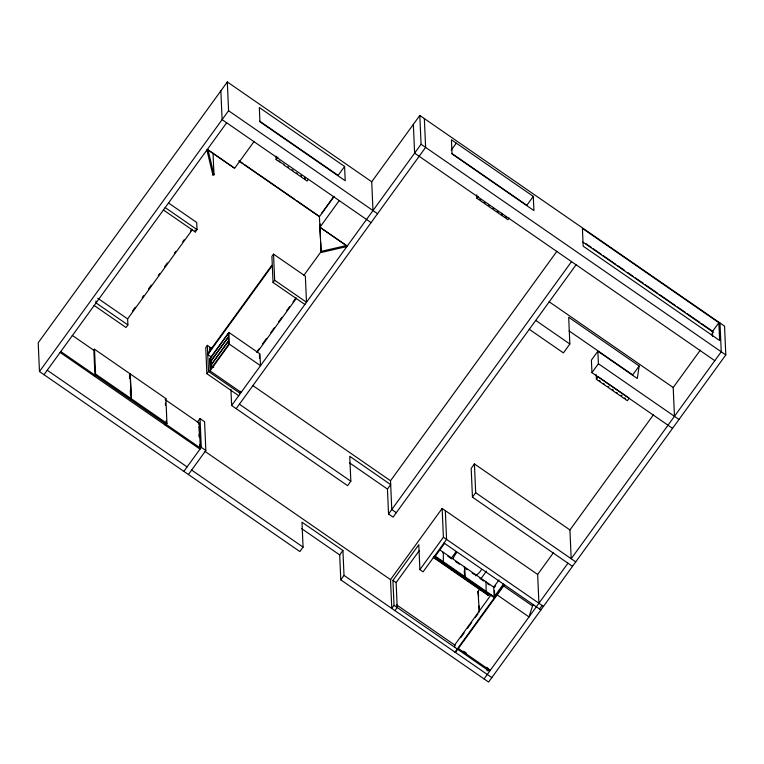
<?xml version="1.0" encoding="UTF-8"?>
<svg xmlns="http://www.w3.org/2000/svg" width="764" height="764" viewBox="0 0 764 764"><rect width="100%" height="100%" fill="white"/><g stroke="black" fill="none" stroke-linecap="round" stroke-linejoin="round"><path stroke-width="1.15" d="M529.28 329.313L563.393 352.901L569.849 344.001L568.683 317.261L639.181 365.994L637.291 378.486L597.859 351.23L591.403 360.13L591.947 372.641L672.549 428.365M533.692 604.353L532.537 605.957L528.994 616.92L497.163 594.908M489.189 593.638L489.227 594.593L487.709 595.041L433.255 557.395M371.724 181.784L227.319 81.949L38.2 342.759L39.461 371.543L299.851 551.56L303.069 547.11L301.981 522.184L342.921 550.481L344.01 575.407L340.782 579.857L488.597 682.051L725.8 354.926L724.539 326.142L419.808 115.469L371.724 181.784L372.975 210.568M39.461 371.543L228.57 110.732L227.319 81.949M44.006 374.685L226.669 122.775M94.497 349.215L93.848 350.113L94.927 374.952L130.529 399.562L131.179 398.674L130.09 373.825L94.497 349.215L95.576 374.064L94.927 374.952M253.954 141.646L234.596 168.347L207.302 149.486M132.468 311.063L135.257 307.204M142.238 297.578L143.632 295.649M148.522 288.916L151.32 285.058M158.301 275.432L159.695 273.502M164.585 266.76L167.373 262.911M174.354 253.285L175.758 251.356M182.739 241.73L184.134 239.8M190.417 231.139L191.812 229.21M94.173 305.495L126.012 327.508L127.884 324.92L127.626 318.922L192.232 229.83M163.429 209.985L195.269 231.989L197.017 229.592L196.701 222.467L168.72 203.128M94.927 376.49L95.576 375.592L60.786 351.545M308.341 179.359L307.118 181.049L304.817 179.464L305.237 178.881L304.368 178.279L303.948 178.862L301.102 176.895L301.713 176.045L300.844 175.443L300.233 176.293L296.881 173.972L297.272 173.438L296.403 172.845L296.012 173.38L292.497 170.945L292.956 170.324L292.087 169.723L291.628 170.343L288.095 167.899L288.582 167.23L287.713 166.638L287.226 167.297L283.731 164.881L284.084 164.394L279.5 161.958L279.891 161.424L279.022 160.822L278.631 161.357L276.138 159.638L277.981 157.097M129.441 374.723L130.09 373.825M130.291 373.968L131.379 398.808L130.73 399.696L166.313 424.297L166.963 423.409L165.874 398.569L130.291 373.968L129.651 374.857L129.756 377.225M165.234 399.457L165.874 398.569M212.191 348.699L207.359 345.366L205.745 347.591L206.891 373.701L238.731 395.714M273.522 254.126L274.658 280.245L306.498 302.248L305.361 276.138L273.522 254.126L271.908 256.351L272.271 264.659L207.722 353.675L207.359 345.366M206.891 373.701L208.505 371.476L207.76 354.563L272.309 265.547L273.044 282.47L304.884 304.473M344.593 166.476L345.213 180.762L259.932 121.801L259.311 107.523L344.593 166.476L338.137 175.376L259.712 121.17M228.875 332.416L229.391 344.172L260.505 365.679L259.989 353.923L228.875 332.416L209.517 359.118L210.033 370.884L241.137 392.39M210.224 358.44L228.293 333.515L228.436 336.743L210.367 361.668L210.224 358.44L212.115 359.739M210.558 361.764L228.34 337.239L228.493 340.83L210.711 365.354L210.558 361.764L212.478 363.101M210.931 365.373L228.388 341.298L228.531 344.602L211.074 368.687L210.931 365.373L213.767 367.331M321.472 213.509L333.916 196.338M333.935 196.692L319.409 216.728L239.027 161.156M273.044 282.47L274.658 280.245M210.033 370.884L229.391 344.172M339.235 200.607L319.868 227.309L347.162 246.17M197.332 422.291L200.034 418.557L204.58 421.699L205.841 450.483L188.412 474.52M303.757 275.508L321.233 251.413M198.554 424.03L199.194 423.141L165.387 399.773M256.914 351.755L258.996 348.89M262.463 344.096L266.626 338.356M270.79 332.617L274.266 327.832M278.43 322.083L281.897 317.299M286.758 310.604L289.537 306.775M293.004 301.99L295.783 298.161M256.952 352.643L296.508 298.094M199.633 448.869L200.283 447.981L199.194 423.141M183.866 471.378L201.295 447.341L200.034 418.557M576.075 264.783L393.088 517.132L388.542 513.991L387.453 489.065L390.681 484.615L349.75 456.309L350.838 481.234L347.61 485.684L231.626 405.503L421.069 144.253L419.808 115.469M236.172 408.654L425.615 147.395L424.354 118.611M451.142 150.269L456.309 143.155M509.149 218.026L507.917 219.717L505.615 218.132L506.035 217.549L505.166 216.947L504.756 217.53L501.9 215.563L502.521 214.713L501.652 214.111L501.041 214.961L497.689 212.65L498.08 212.115L497.211 211.513L496.82 212.048L493.305 209.613L493.754 208.992L492.885 208.391L492.436 209.011L488.903 206.576L489.39 205.908L488.521 205.306L488.034 205.974L484.538 203.558L484.892 203.062L484.023 202.47L483.669 202.957L480.308 200.626L480.699 200.092L479.83 199.499L479.439 200.034L476.946 198.306L478.168 196.615M533.301 196.377L533.921 210.568L452.049 153.965L451.428 139.783L533.301 196.377L526.845 205.287L451.801 153.402M396.315 512.682L391.77 509.54L390.519 480.757L556.985 251.184M340.782 579.857L339.693 554.931L342.921 550.481M388.542 513.991L571.529 261.632M538.916 603.245L537.655 574.461L442.146 508.432L390.509 579.637L391.77 608.421L394.023 605.308L392.935 580.382L418.806 544.713L419.894 569.638L423.075 571.835L446.587 539.413L445.326 510.629M719.994 323L721.254 351.784L571.186 558.742L569.934 529.958L474.415 463.92L471.187 468.37L472.448 497.154L572.503 566.334M394.95 610.627L397.204 607.514L396.124 582.579L419.188 550.768M419.894 569.638L443.397 537.216L442.146 508.432M472.448 497.154L475.676 492.704L474.415 463.92M434.917 556.736L444.591 543.385M442.948 552.849L443.33 552.315L443.368 562.581M451.323 558.226L456.165 551.551M591.947 372.641L598.403 363.74L597.859 351.23M596.397 379.316L598.241 376.776L629.211 398.187L627.378 400.728L625.076 399.142L625.496 398.56L624.627 397.958L624.207 398.541L621.361 396.573L621.972 395.723L621.103 395.122L620.492 395.972L617.14 393.651L617.532 393.126L616.663 392.524L616.271 393.059L612.757 390.624L613.215 390.003L612.346 389.401L611.888 390.022L608.354 387.577L608.841 386.909L607.972 386.317L607.485 386.985L603.99 384.559L604.343 384.072L603.474 383.471L603.121 383.967L599.759 381.637L600.151 381.102L599.282 380.501L598.89 381.035L596.397 379.316L596.197 374.666M464.187 567.537L464.579 567.003L439.577 549.717M434.324 556.326L464.617 577.269L464.579 567.003M494.356 597.83L464.751 577.364L464.713 567.098L493.725 587.153L494.155 596.894L503.447 584.068M480.957 578.711L486.487 571.08M639.181 365.994L632.726 374.895L569.075 330.898M479.076 606.005L479.334 611.945L477.997 591.451L480.05 588.624M485.703 582.407L486.085 581.872L486.124 592.138M493.725 587.153L499.045 579.838M494.318 587.564L495.645 585.74M491.166 594.678L454.675 645.007L454.781 647.385M460.663 637.692L464.12 632.926M467.578 628.161L471.732 622.431M475.189 617.665L477.949 613.855M454.991 652.131L504.039 584.479M455.439 652.446L503.848 585.682L503.39 585.367M712.611 336.361L712.401 331.614L718.857 322.714L582.407 228.379L583.19 246.189L719.64 340.515L718.857 322.714M537.655 574.461L553.566 552.525M569.934 529.958L653.516 414.69M674.459 416.323L673.199 387.529L700.33 350.122M711.456 334.775L713.538 331.901M484.051 678.909L567.958 563.192M539.518 609.004L542.096 605.451M233.899 167.698L207.98 149.773L206.891 150.03L212.898 175.023L213.977 174.775L213.032 153.144M320.88 251.442L346.474 245.521L346.722 246.581L321.128 252.502L319.39 216.365L296.852 200.779M487.537 594.917L489.227 594.593L487.709 595.041L487.499 594.211M585.568 243.429L591.422 247.479M593.38 248.825L601.192 254.231M603.149 255.587L615.851 264.363M617.799 265.71L624.637 270.437M627.569 272.471L633.432 276.52M635.39 277.867L643.202 283.272M645.16 284.628L657.852 293.405M659.809 294.751L675.443 305.562M677.391 306.908L685.212 312.314M687.161 313.67L699.862 322.446M701.82 323.793L712.564 331.223M582.827 242.035L712.401 331.614M421.069 144.253L725.8 354.926M714.798 360.684L414.613 153.153L413.353 124.37M549.135 301.761L673.199 387.529M535.736 320.412L569.849 344.001M598.403 363.74L679.005 419.465M228.57 110.732L377.531 213.71M371.075 222.61L222.114 119.633L220.863 90.849M239.017 160.793L242.933 163.506M244.9 164.862L294.885 199.423M320.546 227.596L346.474 245.521M165.177 207.579L197.017 229.592M475.676 492.704L575.731 561.884M211.647 348.947L209.708 347.61L209.775 349.301M252.798 385.543L390.519 480.757M207.76 354.563L211.628 357.237M349.444 462.783L387.453 489.065M208.505 371.476L240.345 393.489L240.24 391.235M97.716 298.247L127.626 318.922M443.397 537.216L543.462 606.387M443.999 542.975L540.883 609.949M127.884 324.92L96.044 302.916L95.958 300.911M502.626 585.281L532.537 605.957M239.399 404.204L350.838 481.234M447.771 556.192L451.639 558.856M455.497 561.53L459.365 564.195M465.295 568.301L467.243 569.648M472.095 573L474.043 574.347M479.868 578.377L483.755 581.07M487.527 583.677L489.361 584.938M434.706 555.791L464.999 576.734M465.133 576.83L494.747 597.295M435.155 558.016L438.068 560.031M441.945 562.715L445.823 565.389M449.7 568.072L453.577 570.756M457.455 573.43L462.296 576.782M467.148 580.134L470.051 582.139M471.99 583.486L477.806 587.506M481.683 590.19L485.56 592.864M433.58 557.061L487.862 594.593M477.997 591.451L478.665 596.512M72.265 335.386L94.488 350.752M95.576 374.064L131.179 398.674M131.379 398.808L166.963 423.409M201.295 447.341L205.841 450.483M392.935 580.382L396.124 582.579M200.283 447.981L165.511 423.944L164.862 424.832L164.757 422.463M205.048 451.419L390.757 579.809M60.136 352.433L200.006 449.127L199.796 444.39M301.684 528.65L339.693 554.931M396.583 604.849L455.134 645.322M463.643 651.205L466.556 653.22M458.333 648.455L490.173 670.467L487.766 668.118M394.023 605.308L489.543 671.336M47.234 370.234L187.094 466.928M191.64 470.07L303.069 547.11M344.01 575.407L491.825 677.601M319.782 226.392L320.488 237.7M207.98 149.773L213.977 174.775M501.805 213.232L501.9 215.563M494.461 590.811L494.7 596.216M476.793 194.82L476.946 198.306M486.964 667.335L487.126 670.897M464.464 570.87L464.751 577.364M464.331 570.784L464.617 577.269M320.393 224.043L320.498 226.411M320.689 242.255L321.128 252.502M304.712 177.105L304.817 179.464M275.985 156.114L276.138 159.638M259.407 355.021L259.55 358.249M230.929 389.392L231.626 405.503M212.698 170.468L212.898 175.023M209.689 349.616L209.766 351.364M209.431 351.536L209.489 352.873M195.183 229.993L195.269 231.989M199.022 426.646L199.433 436.11M199.022 434.678L199.117 437.046M165.387 403.01L165.492 405.378M166.16 420.754L166.313 424.297M130.319 390.242L130.529 394.969M129.498 375.898L129.603 378.266M481.349 569.772A16.789 16.407 -2.5 0 1 475.313 575.817M453.205 558.494A19.578 19.129 -2.5 0 1 456.652 552.735"/></g></svg>
